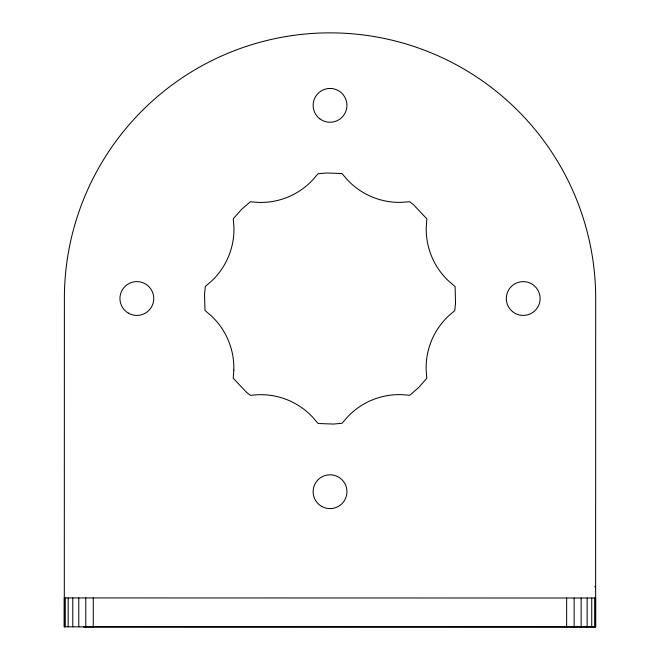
<?xml version="1.0" encoding="UTF-8"?>
<svg xmlns="http://www.w3.org/2000/svg" width="660" height="660" viewBox="0 0 660 660"><rect width="100%" height="100%" fill="white"/><g stroke="black" fill="none" stroke-linecap="round" stroke-linejoin="round"><path stroke-width="0.99" d="M64.3 626.901L64.317 597.91M594.635 586.723L595.65 586.798M64.3 597.927L595.642 598.01L595.625 626.992L83.614 627M93.275 626.785L595.625 626.893L595.699 298.567A265.666 265.666 0 0 0 330.091 32.86A265.666 265.666 0 0 0 64.375 298.477L64.3 626.785L93.275 626.901L93.275 597.927M594.635 598.026L594.635 626.992M591.739 598.026L591.739 626.992M587.136 598.026L587.136 626.992M581.138 598.026L581.138 626.992M574.142 598.026L574.15 626.992M566.643 598.026L566.643 626.992M85.775 597.927L85.775 626.901M78.787 597.927L78.787 626.901M72.781 597.927L72.79 626.901M68.178 597.927L68.178 626.901M65.282 597.927L65.282 626.901M233.813 370.144L233.219 378.213L246.576 392.353L250.363 395.315L258.456 394.713A71.181 71.181 0 0 1 312.642 417.169L318.095 423.505L333.432 424.058L342.086 423.274L347.432 417.062A71.032 71.032 0 0 1 401.56 394.639L409.802 395.257L418.44 387.709L426.789 378.328L426.17 370.062A71.057 71.057 0 0 1 448.594 315.917L454.789 310.579L455.54 303.022L455.095 286.597L448.734 281.127A71.255 71.255 0 0 1 426.261 226.908L426.863 218.831L413.498 204.699L409.72 201.737L401.626 202.339A71.181 71.181 0 0 1 347.432 179.883L341.979 173.539L326.65 172.994L317.996 173.77L312.65 179.99A71.032 71.032 0 0 1 258.514 202.405L250.272 201.787L241.634 209.335L233.285 218.724L233.912 226.99A71.057 71.057 0 0 1 211.489 281.135L205.293 286.465L204.542 294.022L204.988 310.447L211.34 315.925A71.255 71.255 0 0 1 233.813 370.144M319.795 118.792A16.904 16.904 0 0 0 346.805 107.489A16.904 16.904 0 0 0 323.515 89.752A16.904 16.904 0 0 0 319.795 118.792M512.606 311.677A16.904 16.904 0 0 0 539.921 301.141A16.904 16.904 0 0 0 517.135 282.752A16.904 16.904 0 0 0 512.606 311.677M128.403 313.162A16.904 16.904 0 0 0 153.763 298.526A16.904 16.904 0 0 0 128.403 283.882A16.904 16.904 0 0 0 128.403 313.162M321.585 506.344A16.904 16.904 0 0 0 346.945 491.708A16.904 16.904 0 0 0 321.585 477.064A16.904 16.904 0 0 0 321.585 506.344"/></g></svg>
